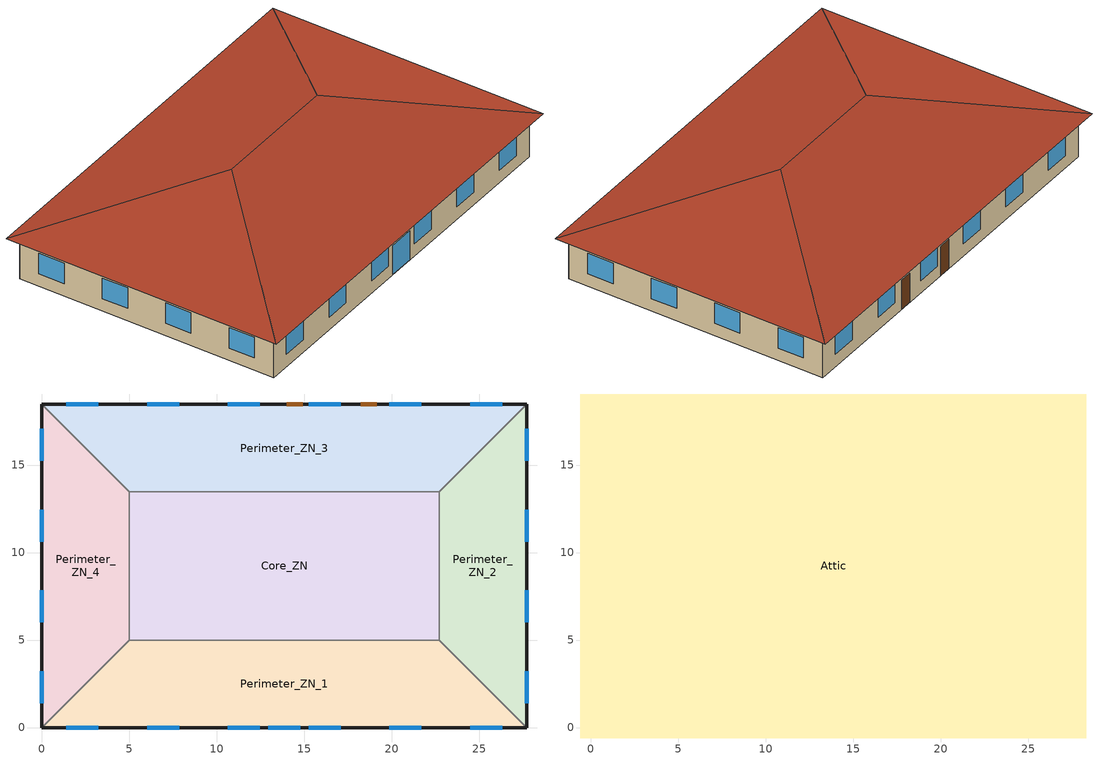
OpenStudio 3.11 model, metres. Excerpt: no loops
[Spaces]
Perimeter_ZN_1
 floor ground (Foundation F 0.9W/m*K Perim 27.69m Area 113.45m2): 22.69,5 27.69,0 0,0 5,5 z0
 wall outside: 0,0 27.69,0 z0:3.05
 wall to Perimeter_ZN_4: 5,5 0,0 z0:3.05
 wall to Core_ZN: 22.69,5 5,5 z0:3.05
 wall to Perimeter_ZN_2: 27.69,0 22.69,5 z0:3.05
 window: 1.39,0 3.22,0 / 19.85,0 21.68,0 / 15.24,0 17.07,0 / 6.01,0 7.84,0 / 10.62,0 12.45,0 / 24.47,0 26.3,0 z0.9:2.42; 12.93,0 14.76,0 z0:2.13
Perimeter_ZN_2
 floor ground (Foundation F 0.9W/m*K Perim 18.46m Area 67.3m2): 27.69,18.46 27.69,0 22.69,5 22.69,13.46 z0
 wall outside: 27.69,0 27.69,18.46 z0:3.05
 wall to Perimeter_ZN_3: 27.69,18.46 22.69,13.46 z0:3.05
 wall to Core_ZN: 22.69,13.46 22.69,5 z0:3.05
 window: 27.69,1.39 27.69,3.22 / 27.69,10.62 27.69,12.45 / 27.69,15.24 27.69,17.07 / 27.69,6.01 27.69,7.84 z0.9:2.42
Perimeter_ZN_3
 floor ground (Foundation F 0.9W/m*K Perim 27.69m Area 113.45m2): 27.69,18.46 22.69,13.46 5,13.46 0,18.46 z0
 wall outside: 27.69,18.46 0,18.46 z0:3.05
 wall to Core_ZN: 5,13.46 22.69,13.46 z0:3.05
 wall to Perimeter_ZN_4: 0,18.46 5,13.46 z0:3.05
 window: 21.68,18.46 19.85,18.46 / 7.84,18.46 6.01,18.46 / 17.07,18.46 15.24,18.46 / 12.45,18.46 10.62,18.46 / 26.3,18.46 24.47,18.46 / 3.22,18.46 1.39,18.46 z0.9:2.42
 door: 14.91,18.46 14,18.46 / 19.13,18.46 18.22,18.46 z0:2.13
Perimeter_ZN_4
 floor ground (Foundation F 0.9W/m*K Perim 18.46m Area 67.3m2): 0,18.46 5,13.46 5,5 0,0 z0
 wall outside: 0,18.46 0,0 z0:3.05
 wall to Core_ZN: 5,5 5,13.46 z0:3.05
 window: 0,3.22 0,1.39 / 0,12.45 0,10.62 / 0,7.84 0,6.01 / 0,17.07 0,15.24 z0.9:2.42
Core_ZN
 floor ground (Foundation F 0.9W/m*K Perim 0.0m Area 149.66m2): 22.69,13.46 22.69,5 5,5 5,13.46 z0
Attic
 floor outside: 28.29,19.06 27.69,18.46 0,18.46 -0.6,19.06 z3.05; -0.6,19.06 0,18.46 0,0 -0.6,-0.6 z3.05; 28.29,19.06 28.29,-0.6 27.69,0 27.69,18.46 z3.05; 27.69,0 28.29,-0.6 -0.6,-0.6 0,0 z3.05
 floor to Perimeter_ZN_4: 0,18.46 5,13.46 5,5 0,0 z3.05
 floor to Perimeter_ZN_1: 22.69,5 27.69,0 0,0 5,5 z3.05
 floor to Perimeter_ZN_2: 27.69,18.46 27.69,0 22.69,5 22.69,13.46 z3.05
 floor to Core_ZN: 22.69,13.46 22.69,5 5,5 5,13.46 z3.05
 floor to Perimeter_ZN_3: 27.69,18.46 22.69,13.46 5,13.46 0,18.46 z3.05
 roof outside: 18.46,9.23,6.33 28.29,-0.6,3.05 28.29,19.06,3.05; 18.46,9.23,6.33 28.29,19.06,3.05 -0.6,19.06,3.05 9.23,9.23,6.33; 9.23,9.23,6.33 -0.6,-0.6,3.05 28.29,-0.6,3.05 18.46,9.23,6.33; 9.23,9.23,6.33 -0.6,19.06,3.05 -0.6,-0.6,3.05
[Site]
Buffalo Niagara Intl AP_NY_USA: Latitude {deg}=42.93; Longitude {deg}=-78.73; Time Zone {hr}=-5; Elevation {m}=215; Terrain=City
[Building]
-SmallOffice-ASHRAE 169-2013-5A created: 2026-08-07 15:09:52 -0400: North Axis {deg}=0; Default Construction Set=90.1-2019 - SmOffice - ASHRAE 169-2013-5A; Standards Number of Stories=1; Standards Number of Above Ground Stories=1; Standards Building Type=SmallOffice
[SizingPeriod:DesignDay] Barometric Pressure {Pa}=98769; Rain Indicator=No; Snow Indicator=No; Day of Month=21; Daylight Saving Time Indicator=No; Humidity Condition Type=Wetbulb; Dry-Bulb Temperature Range Modifier Type=DefaultMultipliers
Name | Maximum Dry-Bulb Temperature {C} | Daily Dry-Bulb Temperature Range {deltaC} | Wind Speed {m/s} | Wind Direction {deg} | Month | Day Type | Wetbulb or DewPoint at Maximum Dry-Bulb {C} | Solar Model Indicator | ASHRAE Clear Sky Optical Depth for Beam Irradiance | ASHRAE Clear Sky Optical Depth for Diffuse Irradiance | Sky Clearness
Buffalo.Niagara.Intl.AP_NY_USA Ann Clg .4% Condns DB=>MWB | 30.3 | 9.3 | 5.7 | 240 | 7 | SummerDesignDay | 21.8 | ASHRAETau | 0.462 | 2.001
Buffalo.Niagara.Intl.AP_NY_USA Ann Clg .4% Condns WB=>MDB | 27.8 | 9.3 | 5.7 | 240 | 7 | SummerDesignDay | 23.8 | ASHRAETau | 0.462 | 2.001
Buffalo.Niagara.Intl.AP_NY_USA Ann Htg 99.6% Condns DB | -16.3 | 0 | 5.1 | 270 | 1 | WinterDesignDay | -16.3 | ASHRAEClearSky |  |  | 0
[ClimateZones]
Climate Zone Institution Name 1=ASHRAE; Climate Zone Document Name 1=ANSI/ASHRAE Standard 169; Climate Zone Document Year 1=2006; Climate Zone Value 1=5A
[Site:WaterMainsTemperature]
Calculation Method=Correlation; Annual Average Outdoor Air Temperature {C}=8.96667; Maximum Difference In Monthly Average Outdoor Air Temperatures {deltaC}=26.2; Temperature Multiplier=1; Temperature Offset {deltaC}=0
[Site:GroundTemperature:Shallow]
-2.9, -0.6, 3.7, 7.8, 15.6, 19.7, 20.9, 18.8, 14, 8, 2.1, -1.8
[Site:GroundTemperature:Deep]
3.4, 3, 4.1, 5.7, 9.6, 12.6, 14.5, 15, 13.8, 11.3, 8.2, 5.3
[Site:GroundTemperature:FCfactorMethod]
January Ground Temperature {C}=9.7; February Ground Temperature {C}=6; March Ground Temperature {C}=-2.2; April Ground Temperature {C}=-3.4; May Ground Temperature {C}=-4.2; June Ground Temperature {C}=2.7; July Ground Temperature {C}=7.5; August Ground Temperature {C}=13.7; September Ground Temperature {C}=18.6; October Ground Temperature {C}=22; November Ground Temperature {C}=20.7; December Ground Temperature {C}=16.5
[Material:NoMass] Thermal Absorptance=0.9; Solar Absorptance=0.7
Name | Roughness | Thermal Resistance {m2-K/W} | Visible Absorptance
CP02 CARPET PAD | VeryRough | 0.21648 | 0.8
Typical Insulation R-14.97 | Smooth | 2.63723 | 0.7
Typical Carpet Pad | Smooth | 0.21648 | 0.8
Typical Insulation R-17.43 | Smooth | 3.06942 | 0.7
Typical Insulation R-45.98; Typical Insulation R-45.98 1 | Smooth | 8.09839 | 0.7
Typical Insulation R-1.85 | Smooth | 0.326262 | 0.7
Typical Insulation R-2.38 | Smooth | 0.418404 | 0.7
[Material]
Name | Roughness | Thickness {m} | Conductivity {W/m-K} | Density {kg/m3} | Specific Heat {J/kg-K} | Thermal Absorptance | Solar Absorptance | Visible Absorptance
100mm Normalweight concrete floor | MediumSmooth | 0.1016 | 2.31 | 2322 | 832
G01 13mm gypsum board | Smooth | 0.0127 | 0.16 | 800 | 1090 | 0.9 | 0.7 | 0.5
4 in. Normalweight Concrete Floor | MediumRough | 0.1016 | 2.31 | 2322 | 832 | 0.9 | 0.7 | 0.7
25mm Stucco | Smooth | 0.0254 | 0.72 | 1856 | 840 | 0.9 | 0.7 | 0.7
5/8 in. Gypsum Board | MediumSmooth | 0.0159 | 0.16 | 800 | 1090 | 0.9 | 0.7 | 0.7
8 in. Normalweight Concrete Floor | MediumRough | 0.2032 | 2.31 | 2322 | 832 | 0.9 | 0.7 | 0.7
8 in. Concrete Block Basement Wall | MediumRough | 0.2032 | 1.326 | 1842 | 912 | 0.9 | 0.7 | 0.7
F08 Metal surface | Smooth | 0.0008 | 45.28 | 7824 | 500 | 0.9 | 0.7 | 0.7
G05 25mm wood | MediumSmooth | 0.0254 | 0.15 | 608 | 1630 | 0.9 | 0.5 | 0.5
5/8 in. Plywood | Smooth | 0.0159 | 0.12 | 544 | 1210 | 0.9 | 0.7 | 0.7
Asphalt Shingles | VeryRough | 0.0032 | 0.04 | 1120 | 1260 | 0.9 | 0.7 | 0.7
Std Wood 6inch | MediumSmooth | 0.15 | 0.12 | 540 | 1210 | 0.9 | 0.7 | 0.7
[Construction:FfactorGroundFloor] F-Factor {W/m-K}=0.899982
Name | Area {m2} | PerimeterExposed {m}
Foundation F 0.9W/m*K Perim 0.0m Area 149.66m2 | 149.6574 | 0
Foundation F 0.9W/m*K Perim 27.69m Area 113.45m2 | 113.45 | 27.69
Foundation F 0.9W/m*K Perim 18.46m Area 67.3m2 | 67.3 | 18.46
[DefaultConstructionSet]
Name | Default Exterior Surface Constructions | Default Interior Surface Constructions | Default Ground Contact Surface Constructions | Default Exterior SubSurface Constructions | Default Interior SubSurface Constructions | Interior Partition Construction
90.1-2019 - SmOffice - ASHRAE 169-2013-5A | Default Surface Constructions 1 | Default Surface Constructions 2 | Default Surface Constructions 3 | Default Sub Surface Constructions 1 | Default Sub Surface Constructions 2 | Typical Interior Partition
90.1-2019 -  - Attic - ASHRAE 169-2013-5A | Default Surface Constructions 4 | Default Surface Constructions 5 | Default Surface Constructions 6 | Default Sub Surface Constructions 3 | Default Sub Surface Constructions 4
[DefaultSurfaceConstructions]
Name | Floor Construction | Wall Construction | Roof Ceiling Construction
Default Surface Constructions 1 | Typical Insulated Exterior Mass Floor R-17.54 | Typical Insulated Wood Framed Exterior Wall R-19.61 | Typical Wood Joist Attic Floor R-47.62
Default Surface Constructions 2 | Typical Interior Floor | Typical Interior Wall | Typical Interior Ceiling
Default Surface Constructions 3 | Typical Insulated Carpeted 8in Slab Floor | Typical Insulated Basement Mass Wall
Default Surface Constructions 4 | Typical Attic Soffit |  | Typical Uninsulated Wood Joist Attic Roof
Default Surface Constructions 5 | Typical Wood Joist Attic Floor R-47.62 1
Default Surface Constructions 6
[Construction]
Typical Insulated Exterior Mass Floor R-17.54: Typical Insulation R-14.97, 4 in. Normalweight Concrete Floor, Typical Carpet Pad
Typical Insulated Wood Framed Exterior Wall R-19.61: 25mm Stucco, 5/8 in. Gypsum Board, Typical Insulation R-17.43, 5/8 in. Gypsum Board
Typical Wood Joist Attic Floor R-47.62: 5/8 in. Gypsum Board, Typical Insulation R-45.98
Typical Interior Floor: 100mm Normalweight concrete floor, CP02 CARPET PAD
Typical Interior Wall: G01 13mm gypsum board, G01 13mm gypsum board
Typical Interior Ceiling: CP02 CARPET PAD, 100mm Normalweight concrete floor
Typical Insulated Carpeted 8in Slab Floor: 8 in. Normalweight Concrete Floor, Typical Carpet Pad
Typical Insulated Basement Mass Wall: 8 in. Concrete Block Basement Wall
U 0.36 SHGC 0.38 Simple Glazing: U 0.36 SHGC 0.38 Simple Glazing
U 0.45 SHGC 0.33 Simple Glazing: U 0.45 SHGC 0.33 Simple Glazing
Typical Insulated Metal Door R-2.7: F08 Metal surface, Typical Insulation R-1.85
U 0.63 SHGC 0.33 Simple Glazing: U 0.63 SHGC 0.33 Simple Glazing
Typical Overhead Door R-3.23: Typical Insulation R-2.38
U 0.5 SHGC 0.4 Simple Glazing: U 0.5 SHGC 0.4 Simple Glazing
Typical Interior Window: Clear 3mm
Typical Interior Door; Typical Interior Partition: G05 25mm wood
Typical Attic Soffit: 5/8 in. Plywood
Typical Uninsulated Wood Joist Attic Roof: Asphalt Shingles, 5/8 in. Plywood
Typical Wood Joist Attic Floor R-47.62 1: 5/8 in. Gypsum Board, Typical Insulation R-45.98 1
InteriorFurnishings: Std Wood 6inch
[DefaultSubSurfaceConstructions]
Name | Fixed Window Construction | Operable Window Construction | Door Construction | Glass Door Construction | Overhead Door Construction | Skylight Construction | Tubular Daylight Dome Construction | Tubular Daylight Diffuser Construction
Default Sub Surface Constructions 1 | U 0.36 SHGC 0.38 Simple Glazing | U 0.45 SHGC 0.33 Simple Glazing | Typical Insulated Metal Door R-2.7 | U 0.63 SHGC 0.33 Simple Glazing | Typical Overhead Door R-3.23 | U 0.5 SHGC 0.4 Simple Glazing | Typical Interior Window | Typical Interior Window
Default Sub Surface Constructions 2 | Typical Interior Window | Typical Interior Window | Typical Interior Door
Default Sub Surface Constructions 3; Default Sub Surface Constructions 4
[WindowMaterial:SimpleGlazingSystem] Visible Transmittance=0.81
Name | U-Factor {W/m2-K} | Solar Heat Gain Coefficient
U 0.36 SHGC 0.38 Simple Glazing | 2.04417 | 0.38
U 0.45 SHGC 0.33 Simple Glazing | 2.55522 | 0.33
U 0.63 SHGC 0.33 Simple Glazing | 3.57731 | 0.33
U 0.5 SHGC 0.4 Simple Glazing | 2.83913 | 0.4
[WindowMaterial:Glazing]
Clear 3mm: Optical Data Type=SpectralAverage; Thickness {m}=0.003; Solar Transmittance at Normal Incidence=0.837; Front Side Solar Reflectance at Normal Incidence=0.075; Back Side Solar Reflectance at Normal Incidence=0.075; Visible Transmittance at Normal Incidence=0.898; Front Side Visible Reflectance at Normal Incidence=0.081; Back Side Visible Reflectance at Normal Incidence=0.081; Infrared Transmittance at Normal Incidence=0; Front Side Infrared Hemispherical Emissivity=0.84; Back Side Infrared Hemispherical Emissivity=0.84; Conductivity {W/m-K}=0.9; Dirt Correction Factor for Solar and Visible Transmittance=1; Solar Diffusing=No
[Space]
Name | Space Type | Building Story | Thermal Zone | Part of Total Floor Area
Perimeter_ZN_1 | Office WholeBuilding - Sm Office | Building Story 1 | Perimeter_ZN_1 ZN | Yes
Attic | Office Attic |  | Attic ZN | No
Perimeter_ZN_2 | Office WholeBuilding - Sm Office | Building Story 1 | Perimeter_ZN_2 ZN | Yes
Perimeter_ZN_3 | Office WholeBuilding - Sm Office | Building Story 1 | Perimeter_ZN_3 ZN | Yes
Perimeter_ZN_4 | Office WholeBuilding - Sm Office | Building Story 1 | Perimeter_ZN_4 ZN | Yes
Core_ZN | Office WholeBuilding - Sm Office | Building Story 1 | Core_ZN ZN | Yes
[BuildingStory]
Building Story 1: Nominal Z Coordinate {m}=0
[SpaceType] Standards Building Type=Office
Name | Default Schedule Set | Design Specification Outdoor Air Object | Standards Space Type | Default Construction Set
Office WholeBuilding - Sm Office | Office WholeBuilding - Sm Office Schedule Set | Office WholeBuilding - Sm Office Ventilation | WholeBuilding - Sm Office
Office Attic | Office Attic Schedule Set | Office Attic Ventilation | Attic | 90.1-2019 -  - Attic - ASHRAE 169-2013-5A
[DesignSpecification:OutdoorAir]
Name | Outdoor Air Flow per Person {m3/s-person} | Outdoor Air Flow per Floor Area {m3/s-m2} | Outdoor Air Flow Air Changes per Hour {1/hr} | Outdoor Air Method
Office Attic Ventilation | 0 | 0 | 0
Office WholeBuilding - Sm Office Ventilation |  | 0.0004318 |  | Sum
[DefaultScheduleSet]
Name | Number of People Schedule | People Activity Level Schedule | Lighting Schedule | Electric Equipment Schedule
Office Attic Schedule Set
Office WholeBuilding - Sm Office Schedule Set | OfficeSmall BLDG_OCC_SCH | OfficeSmall ACTIVITY_SCH | OfficeSmall BLDG_LIGHT_SCH_2013 | OfficeSmall BLDG_EQUIP_SCH_2013
[ThermostatSetpoint:DualSetpoint]
Name | Heating Setpoint Temperature Schedule | Cooling Setpoint Temperature Schedule
Office Attic Thermostat 1
Office WholeBuilding - Sm Office Thermostat 1; Office WholeBuilding - Sm Office Thermostat 2; Office WholeBuilding - Sm Office Thermostat 3; Office WholeBuilding - Sm Office Thermostat 4; Office WholeBuilding - Sm Office Thermostat 5 | OfficeSmall HTGSETP_SCH_NO_OPTIMUM - occupant standby mode | OfficeSmall CLGSETP_SCH_NO_OPTIMUM - occupant standby mode
[People:Definition]
Office WholeBuilding - Sm Office People Definition: Number of People Calculation Method=People/Area; People per Space Floor Area {person/m2}=0.0602779; Fraction Radiant=0.3; Thermal Comfort Model Type 1=AdaptiveASH55
[People]
Office WholeBuilding - Sm Office People: People Definition=Office WholeBuilding - Sm Office People Definition; Space or SpaceType=Office WholeBuilding - Sm Office; Work Efficiency Schedule=Work Efficiency Schedule; Clothing Insulation Calculation Method=ClothingInsulationSchedule; Clothing Insulation Schedule=Clothing Schedule; Air Velocity Schedule=Air Velocity Schedule; Multiplier=1
[Lights:Definition]
Office WholeBuilding - Sm Office Lights Definition: Design Level Calculation Method=Watts/Area; Watts per Space Floor Area {W/m2}=6.8889; Fraction Radiant=0.7; Fraction Visible=0.2; Return Air Fraction=0
[ElectricEquipment:Definition]
Office WholeBuilding - Sm Office Elec Equip Definition: Design Level Calculation Method=Watts/Area; Watts per Space Floor Area {W/m2}=6.78126; Fraction Latent=0; Fraction Radiant=0; Fraction Lost=0
[ElectricEquipment]
Office WholeBuilding - Sm Office Elec Equip: Electric Equipment Definition=Office WholeBuilding - Sm Office Elec Equip Definition; Space or SpaceType=Office WholeBuilding - Sm Office
[SpaceInfiltration:DesignFlowRate] Velocity Term Coefficient=0; Density Basis=Outdoor
Name | Space or SpaceType | Schedule | Design Flow Rate Calculation Method | Flow per Exterior Surface Area {m3/s-m2} | Constant Term Coefficient | Temperature Term Coefficient | Velocity Squared Term Coefficient | Design Flow Rate {m3/s}
Perimeter_ZN_3 HVAC On Infiltration | Perimeter_ZN_3 | Infiltration HVAC On Schedule | Flow/ExteriorArea | 0.000570329 | 0.0431 | 0.0074 | 0.1096
Perimeter_ZN_3 HVAC Off Infiltration | Perimeter_ZN_3 | Infiltration HVAC Off Schedule | Flow/ExteriorArea | 0.000570329 | 0 | 0.0164 | 0.1173
Perimeter_ZN_2 HVAC On Infiltration | Perimeter_ZN_2 | Infiltration HVAC On Schedule | Flow/ExteriorArea | 0.000570329 | 0.0431 | 0.0074 | 0.1096
Perimeter_ZN_2 HVAC Off Infiltration | Perimeter_ZN_2 | Infiltration HVAC Off Schedule | Flow/ExteriorArea | 0.000570329 | 0 | 0.0164 | 0.1173
Attic HVAC On Infiltration | Attic | Infiltration HVAC On Schedule | Flow/ExteriorArea | 0.000570329 | 0.0431 | 0.0074 | 0.1096
Attic HVAC Off Infiltration | Attic | Infiltration HVAC Off Schedule | Flow/ExteriorArea | 0.000570329 | 0 | 0.0164 | 0.1173
Perimeter_ZN_4 HVAC On Infiltration | Perimeter_ZN_4 | Infiltration HVAC On Schedule | Flow/ExteriorArea | 0.000570329 | 0.0431 | 0.0074 | 0.1096
Perimeter_ZN_4 HVAC Off Infiltration | Perimeter_ZN_4 | Infiltration HVAC Off Schedule | Flow/ExteriorArea | 0.000570329 | 0 | 0.0164 | 0.1173
Perimeter_ZN_1 HVAC On Infiltration | Perimeter_ZN_1 | Infiltration HVAC On Schedule | Flow/ExteriorArea | 0.000570329 | 0.0431 | 0.0074 | 0.1096
Perimeter_ZN_1 HVAC Off Infiltration | Perimeter_ZN_1 | Infiltration HVAC Off Schedule | Flow/ExteriorArea | 0.000570329 | 0 | 0.0164 | 0.1173
entry door Infiltration | Perimeter_ZN_1 | OfficeSmall INFIL_Door_Opening_SCH_2013 | Flow/Space |  | 1 | 0 | 0 | 0.0764554
attic Infiltration | Attic | Always On | Flow/Space |  | 1 | 0 | 0 | 0.2001
[ThermalZone] Use Ideal Air Loads=No
Name | Thermostat | Primary Daylighting Control | Fraction of Zone Controlled by Primary Daylighting Control | Secondary Daylighting Control | Fraction of Zone Controlled by Secondary Daylighting Control
Attic ZN | Office Attic Thermostat 1
Core_ZN ZN | Office WholeBuilding - Sm Office Thermostat 1
Perimeter_ZN_1 ZN | Office WholeBuilding - Sm Office Thermostat 2 | Perimeter_ZN_1 Daylt Sensor 1 | 0.218 | Perimeter_ZN_1 Daylt Sensor 2 | 0.056
Perimeter_ZN_2 ZN | Office WholeBuilding - Sm Office Thermostat 3 | Perimeter_ZN_2 Daylt Sensor 1 | 0.231 | Perimeter_ZN_2 Daylt Sensor 2 | 0.051
Perimeter_ZN_3 ZN | Office WholeBuilding - Sm Office Thermostat 4 | Perimeter_ZN_3 Daylt Sensor 1 | 0.215 | Perimeter_ZN_3 Daylt Sensor 2 | 0.056
Perimeter_ZN_4 ZN | Office WholeBuilding - Sm Office Thermostat 5 | Perimeter_ZN_4 Daylt Sensor 1 | 0.231 | Perimeter_ZN_4 Daylt Sensor 2 | 0.051
[Sizing:Zone]
Attic ZN: Zone Cooling Design Supply Air Temperature Input Method=SupplyAirTemperature; Zone Cooling Design Supply Air Temperature {C}=14; Zone Cooling Design Supply Air Temperature Difference {deltaC}=11.11; Zone Heating Design Supply Air Temperature Input Method=SupplyAirTemperature; Zone Heating Design Supply Air Temperature {C}=40; Zone Heating Design Supply Air Temperature Difference {deltaC}=11.11; Zone Cooling Design Supply Air Humidity Ratio {kg-H2O/kg-air}=0.0085; Zone Heating Design Supply Air Humidity Ratio {kg-H2O/kg-air}=0.008; Cooling Design Air Flow Method=DesignDay; Heating Design Air Flow Method=DesignDay; Account for Dedicated Outdoor Air System=No; Dedicated Outdoor Air System Control Strategy=NeutralSupplyAir; Dedicated Outdoor Air Low Setpoint Temperature for Design {C}=autosize; Dedicated Outdoor Air High Setpoint Temperature for Design {C}=autosize; Zone Load Sizing Method=Sensible Load Only No Latent Load; Zone Latent Cooling Design Supply Air Humidity Ratio Input Method=HumidityRatioDifference; Zone Cooling Design Supply Air Humidity Ratio Difference {kgWater/kgDryAir}=0.005; Zone Latent Heating Design Supply Air Humidity Ratio Input Method=HumidityRatioDifference; Zone Humidification Design Supply Air Humidity Ratio Difference {kgWater/kgDryAir}=0.005; Sizing Option=Coincident; Heating Coil Sizing Method=None; Maximum Heating Capacity To Cooling Load Sizing Ratio {W/W}=1
[AvailabilityManager:NightCycle] Applicability Schedule=Always On Discrete; Control Type=CycleOnAny; Thermostat Tolerance {deltaC}=1; Cycling Run Time {s}=1800
Availability Manager Night Cycle 1; Availability Manager Night Cycle 2; Availability Manager Night Cycle 3; Availability Manager Night Cycle 4; Availability Manager Night Cycle 5
[InternalMass:Definition]
Internal Mass Definition 1: Construction=InteriorFurnishings; Design Level Calculation Method=SurfaceArea/Area; Surface Area per Space Floor Area=2
[InternalMass] Internal Mass Definition=Internal Mass Definition 1; Multiplier=1
Name | Space or SpaceType
Core_ZN Mass | Core_ZN
Perimeter_ZN_3 Mass | Perimeter_ZN_3
Perimeter_ZN_2 Mass | Perimeter_ZN_2
Attic Mass | Attic
Perimeter_ZN_4 Mass | Perimeter_ZN_4
Perimeter_ZN_1 Mass | Perimeter_ZN_1
[Exterior:Lights:Definition]
Name | Design Level {W}
Occ Sensing Exterior Lights Def | 560.6344
NonDimming Exterior Lights Def | 50.7
[Exterior:Lights] Control Option=AstronomicalClock
Name | Exterior Lights Definition | Schedule
Occ Sensing Exterior Lights Def | Occ Sensing Exterior Lights Def | OfficeSmall Exterior_lighting_schedule_b_2016
NonDimming Exterior Lights Def | NonDimming Exterior Lights Def | OfficeSmall Exterior_lighting_schedule_a
[EnergyManagementSystem:Sensor]
Name | Output Variable or Output Meter Index Key | Output Variable or Output Meter
Business_Sensor | OfficeSmall_BUSINESS_SCH | Schedule Value
ems_Core_ZN_LSr | Core_ZN | Space Lights Electricity Rate
ems_Perimeter_ZN_1_LSr | Perimeter_ZN_1 | Space Lights Electricity Rate
ems_Perimeter_ZN_2_LSr | Perimeter_ZN_2 | Space Lights Electricity Rate
ems_Perimeter_ZN_3_LSr | Perimeter_ZN_3 | Space Lights Electricity Rate
ems_Perimeter_ZN_4_LSr | Perimeter_ZN_4 | Space Lights Electricity Rate
[Lights] Lights Definition=Office WholeBuilding - Sm Office Lights Definition; Fraction Replaceable=1
Name | Space or SpaceType
Core_ZN-Office WholeBuilding - Sm Office Lights | Core_ZN
Perimeter_ZN_1-Office WholeBuilding - Sm Office Lights | Perimeter_ZN_1
Perimeter_ZN_2-Office WholeBuilding - Sm Office Lights | Perimeter_ZN_2
Perimeter_ZN_3-Office WholeBuilding - Sm Office Lights | Perimeter_ZN_3
Perimeter_ZN_4-Office WholeBuilding - Sm Office Lights | Perimeter_ZN_4
[EnergyManagementSystem:Actuator] Actuated Component Type=Lights; Actuated Component Control Type=Electricity Rate
Name | Actuated Component
ems_Core_ZN_Light1_Actuator | Core_ZN-Office WholeBuilding - Sm Office Lights
ems_Perimeter_ZN_1_Light1_Actuator | Perimeter_ZN_1-Office WholeBuilding - Sm Office Lights
ems_Perimeter_ZN_2_Light1_Actuator | Perimeter_ZN_2-Office WholeBuilding - Sm Office Lights
ems_Perimeter_ZN_3_Light1_Actuator | Perimeter_ZN_3-Office WholeBuilding - Sm Office Lights
ems_Perimeter_ZN_4_Light1_Actuator | Perimeter_ZN_4-Office WholeBuilding - Sm Office Lights
[EnergyManagementSystem:Program]
SET_ems_Core_ZN_Light_EMS_Program: SET ems_Core_ZN_LSr_IP=0.093*ems_Core_ZN_LSr/149.65740000000002; IF (Business_Sensor <= 0) && (ems_Core_ZN_LSr_IP >= 0.02); SET ems_Core_ZN_Light1_Actuator = 0.02*149.65740000000002/0.09290304; ELSE; SET ems_Core_ZN_Light1_Actuator = NULL; ENDIF
SET_ems_Perimeter_ZN_1_Light_EMS_Program: SET ems_Perimeter_ZN_1_LSr_IP=0.093*ems_Perimeter_ZN_1_LSr/113.44999999999999; IF (Business_Sensor <= 0) && (ems_Perimeter_ZN_1_LSr_IP >= 0.02); SET ems_Perimeter_ZN_1_Light1_Actuator = 0.02*113.44999999999999/0.09290304; ELSE; SET ems_Perimeter_ZN_1_Light1_Actuator = NULL; ENDIF
SET_ems_Perimeter_ZN_2_Light_EMS_Program: SET ems_Perimeter_ZN_2_LSr_IP=0.093*ems_Perimeter_ZN_2_LSr/67.30000000000001; IF (Business_Sensor <= 0) && (ems_Perimeter_ZN_2_LSr_IP >= 0.02); SET ems_Perimeter_ZN_2_Light1_Actuator = 0.02*67.30000000000001/0.09290304; ELSE; SET ems_Perimeter_ZN_2_Light1_Actuator = NULL; ENDIF
SET_ems_Perimeter_ZN_3_Light_EMS_Program: SET ems_Perimeter_ZN_3_LSr_IP=0.093*ems_Perimeter_ZN_3_LSr/113.45000000000002; IF (Business_Sensor <= 0) && (ems_Perimeter_ZN_3_LSr_IP >= 0.02); SET ems_Perimeter_ZN_3_Light1_Actuator = 0.02*113.45000000000002/0.09290304; ELSE; SET ems_Perimeter_ZN_3_Light1_Actuator = NULL; ENDIF
SET_ems_Perimeter_ZN_4_Light_EMS_Program: SET ems_Perimeter_ZN_4_LSr_IP=0.093*ems_Perimeter_ZN_4_LSr/67.30000000000001; IF (Business_Sensor <= 0) && (ems_Perimeter_ZN_4_LSr_IP >= 0.02); SET ems_Perimeter_ZN_4_Light1_Actuator = 0.02*67.30000000000001/0.09290304; ELSE; SET ems_Perimeter_ZN_4_Light1_Actuator = NULL; ENDIF
[EnergyManagementSystem:ProgramCallingManager]
SET_ems_Core_ZN_Light_EMS_Program_Manager: AfterPredictorAfterHVACManagers; SET_ems_Core_ZN_Light_EMS_Program
SET_ems_Perimeter_ZN_1_Light_EMS_Program_Manager: AfterPredictorAfterHVACManagers; SET_ems_Perimeter_ZN_1_Light_EMS_Program
SET_ems_Perimeter_ZN_2_Light_EMS_Program_Manager: AfterPredictorAfterHVACManagers; SET_ems_Perimeter_ZN_2_Light_EMS_Program
SET_ems_Perimeter_ZN_3_Light_EMS_Program_Manager: AfterPredictorAfterHVACManagers; SET_ems_Perimeter_ZN_3_Light_EMS_Program
SET_ems_Perimeter_ZN_4_Light_EMS_Program_Manager: AfterPredictorAfterHVACManagers; SET_ems_Perimeter_ZN_4_Light_EMS_Program
[Daylighting:Control] Position Z-Coordinate {m}=0.762; Illuminance Setpoint {lux}=377; Minimum Input Power Fraction for Continuous Dimming Control=0.2; Minimum Light Output Fraction for Continuous Dimming Control=0.2; Probability Lighting will be Reset When Needed in Manual Stepped Control=1; Maximum Allowable Discomfort Glare Index=22
Name | Space | Position X-Coordinate {m} | Position Y-Coordinate {m}
Perimeter_ZN_1 Daylt Sensor 1 | Perimeter_ZN_1 | 2.305 | 1.59984
Perimeter_ZN_1 Daylt Sensor 2 | Perimeter_ZN_1 | 2.305 | 3.22392
Perimeter_ZN_2 Daylt Sensor 1 | Perimeter_ZN_2 | 26.09016 | 2.305
Perimeter_ZN_2 Daylt Sensor 2 | Perimeter_ZN_2 | 24.46608 | 2.305
Perimeter_ZN_3 Daylt Sensor 1 | Perimeter_ZN_3 | 25.385 | 16.86016
Perimeter_ZN_3 Daylt Sensor 2 | Perimeter_ZN_3 | 25.385 | 15.23608
Perimeter_ZN_4 Daylt Sensor 1 | Perimeter_ZN_4 | 1.59984 | 16.155
Perimeter_ZN_4 Daylt Sensor 2 | Perimeter_ZN_4 | 3.22392 | 16.155
[Schedule:Constant]
Always On Discrete: Value=1
[Schedule:Ruleset]
Name | Default Day Schedule | Summer Design Day Schedule | Winter Design Day Schedule
Clothing Schedule | Clothing Schedule Default Winter Clothes
Air Velocity Schedule | Air Velocity Schedule Default
Work Efficiency Schedule | Work Efficiency Schedule Default
OfficeSmall BLDG_OCC_SCH | OfficeSmall BLDG_OCC_SCH Default | OfficeSmall BLDG_OCC_SCH Summer Design Day | OfficeSmall BLDG_OCC_SCH Winter Design Day
OfficeSmall ACTIVITY_SCH | OfficeSmall ACTIVITY_SCH Default | OfficeSmall ACTIVITY_SCH Summer Design Day | OfficeSmall ACTIVITY_SCH Winter Design Day
OfficeSmall BLDG_LIGHT_SCH_2013 | OfficeSmall BLDG_LIGHT_SCH_2013 Default | OfficeSmall BLDG_LIGHT_SCH_2013 Summer Design Day | OfficeSmall BLDG_LIGHT_SCH_2013 Winter Design Day
OfficeSmall BLDG_EQUIP_SCH_2013 | OfficeSmall BLDG_EQUIP_SCH_2013 Default | OfficeSmall BLDG_EQUIP_SCH_2013 Summer Design Day | OfficeSmall BLDG_EQUIP_SCH_2013 Winter Design Day
OfficeSmall HTGSETP_SCH_NO_OPTIMUM - occupant standby mode | OfficeSmall HTGSETP_SCH_NO_OPTIMUM Default 1 | OfficeSmall HTGSETP_SCH_NO_OPTIMUM Summer Design Day 1 | OfficeSmall HTGSETP_SCH_NO_OPTIMUM Winter Design Day 1
OfficeSmall CLGSETP_SCH_NO_OPTIMUM - occupant standby mode | OfficeSmall CLGSETP_SCH_NO_OPTIMUM Default 1 | OfficeSmall CLGSETP_SCH_NO_OPTIMUM Summer Design Day 1 | OfficeSmall CLGSETP_SCH_NO_OPTIMUM Winter Design Day 1
OfficeSmall INFIL_Door_Opening_SCH_2013 | OfficeSmall INFIL_Door_Opening_SCH_2013 Default | OfficeSmall INFIL_Door_Opening_SCH_2013 Summer Design Day | OfficeSmall INFIL_Door_Opening_SCH_2013 Winter Design Day
Always On | Always On Default
OfficeSmall Exterior_lighting_schedule_b_2016 | OfficeSmall Exterior_lighting_schedule_b_2016 Default | OfficeSmall Exterior_lighting_schedule_b_2016 Summer Design Day | OfficeSmall Exterior_lighting_schedule_b_2016 Winter Design Day
OfficeSmall Exterior_lighting_schedule_a | OfficeSmall Exterior_lighting_schedule_a Default | OfficeSmall Exterior_lighting_schedule_a Summer Design Day | OfficeSmall Exterior_lighting_schedule_a Winter Design Day
OfficeSmall_BUSINESS_SCH | OfficeSmall_BUSINESS_SCH Default | OfficeSmall_BUSINESS_SCH Summer Design Day | OfficeSmall_BUSINESS_SCH Winter Design Day
Infiltration HVAC On Schedule | OfficeSmall HVACOperationSchd Default 6 | OfficeSmall HVACOperationSchd Summer Design Day 6 | OfficeSmall HVACOperationSchd Winter Design Day 6
Infiltration HVAC Off Schedule | OfficeSmall HVACOperationSchd Default inverted | OfficeSmall HVACOperationSchd Summer Design Day inverted 1 | OfficeSmall HVACOperationSchd Winter Design Day inverted 1
[Schedule:Day]
Clothing Schedule Default Winter Clothes; OfficeSmall HVACOperationSchd Default inverted; OfficeSmall HVACOperationSchd Winter Design Day inverted 1: 24, 0, 1
Clothing Schedule Summer Clothes: 24, 0, 0.5
Air Velocity Schedule Default: 24, 0, 0.2
Work Efficiency Schedule Default: 24, 0, 0
OfficeSmall BLDG_OCC_SCH Default; OfficeSmall BLDG_OCC_SCH Winter Design Day; OfficeSmall BLDG_LIGHT_SCH_2013 Winter Design Day; OfficeSmall BLDG_EQUIP_SCH_2013 Winter Design Day; OfficeSmall INFIL_Door_Opening_SCH_2013 Default; OfficeSmall INFIL_Door_Opening_SCH_2013 Winter Design Day; OfficeSmall INFIL_Door_Opening_SCH_2013 Summer Design Day; OfficeSmall_BUSINESS_SCH Default; OfficeSmall_BUSINESS_SCH Winter Design Day; OfficeSmall HVACOperationSchd Default 6; OfficeSmall HVACOperationSchd Winter Design Day 6: No, 24, 0, 0
OfficeSmall BLDG_OCC_SCH Summer Design Day; OfficeSmall BLDG_LIGHT_SCH_2013 Summer Design Day; OfficeSmall BLDG_EQUIP_SCH_2013 Summer Design Day; Always On Default; OfficeSmall_BUSINESS_SCH Summer Design Day: No, 24, 0, 1
OfficeSmall BLDG_OCC_SCH Wkdy Day: No, 6, 0, 0, 7, 0, 0.11, 8, 0, 0.21, 12, 0, 1, 13, 0, 0.53, 17, 0, 1, 18, 0, 0.32, 22, 0, 0.11, 23, 0, 0.05, 24, 0, 0
OfficeSmall ACTIVITY_SCH Default; OfficeSmall ACTIVITY_SCH Winter Design Day; OfficeSmall ACTIVITY_SCH Summer Design Day: No, 24, 0, 120
OfficeSmall BLDG_LIGHT_SCH_2013 Default; OfficeSmall BLDG_LIGHT_SCH_2013 Default|Wkdy Day: No, 5, 0, 0.18, 6, 0, 0.23, 7, 0, 0.178641, 8, 0, 0.326215, 12, 0, 0.699031, 13, 0, 0.621361, 17, 0, 0.699031, 18, 0, 0.473788, 20, 0, 0.326215, 22, 0, 0.248544, 23, 0, 0.178641, 24, 0, 0.18
OfficeSmall BLDG_LIGHT_SCH_2013 Wknd Day: No, 24, 0, 0.18
OfficeSmall BLDG_EQUIP_SCH_2013 Default; OfficeSmall BLDG_EQUIP_SCH_2013 Default|Wkdy Day: No, 6, 0, 0.409478, 8, 0, 0.479753, 12, 0, 0.959505, 13, 0, 0.901935, 17, 0, 0.959505, 18, 0, 0.479753, 23, 0, 0.191901, 24, 0, 0.163791
OfficeSmall BLDG_EQUIP_SCH_2013 Wknd Day: No, 24, 0, 0.163791
OfficeSmall HTGSETP_SCH_NO_OPTIMUM Default 1: No, 12, 0, 15.56, 13, 0, 15.0044, 24, 0, 15.56
OfficeSmall HTGSETP_SCH_NO_OPTIMUM Summer Design Day 1: No, 24, 0, 15.56
OfficeSmall HTGSETP_SCH_NO_OPTIMUM Winter Design Day 1: No, 24, 0, 21.11
OfficeSmall HTGSETP_SCH_NO_OPTIMUM Wkdy Day 1: No, 6, 0, 15.56, 12, 0, 21.11, 13, 0, 20.5544, 19, 0, 21.11, 24, 0, 15.56
OfficeSmall CLGSETP_SCH_NO_OPTIMUM Default 1: No, 12, 0, 29.44, 13, 0, 29.9956, 24, 0, 29.44
OfficeSmall CLGSETP_SCH_NO_OPTIMUM Summer Design Day 1: No, 24, 0, 23.89
OfficeSmall CLGSETP_SCH_NO_OPTIMUM Winter Design Day 1: No, 24, 0, 29.44
OfficeSmall CLGSETP_SCH_NO_OPTIMUM Wkdy Day 1: No, 6, 0, 29.44, 12, 0, 23.89, 13, 0, 24.4456, 18, 0, 23.89, 24, 0, 29.44
OfficeSmall INFIL_Door_Opening_SCH_2013 Wkdy Day: No, 6, 0, 0, 7, 0, 0.131, 8, 0, 1, 12, 0, 0.131, 13, 0, 1, 17, 0, 0.131, 18, 0, 1, 19, 0, 0.131, 24, 0, 0
OfficeSmall Exterior_lighting_schedule_b_2016 Default; OfficeSmall Exterior_lighting_schedule_b_2016 Winter Design Day; OfficeSmall Exterior_lighting_schedule_b_2016 Summer Design Day: No, 6, 0, 0.5, 24, 0, 1
OfficeSmall Exterior_lighting_schedule_a Default; OfficeSmall Exterior_lighting_schedule_a Winter Design Day; OfficeSmall Exterior_lighting_schedule_a Summer Design Day: No, 6, 0, 0, 24, 0, 1
OfficeSmall_BUSINESS_SCH Wkdy Day: No, 6, 0, 0, 22, 0, 1, 24, 0, 0
OfficeSmall HVACOperationSchd Summer Design Day 6; OfficeSmall HVACOperationSchd SmrDsn|Wkdy Day 6: No, 6, 0, 0, 19, 0, 1, 24, 0, 0
OfficeSmall HVACOperationSchd Summer Design Day inverted 1; OfficeSmall HVACOperationSchd SmrDsn|Wkdy Day inverted 1: 6, 0, 1, 19, 0, 0, 24, 0, 1
[Schedule:Rule]
Name | Schedule Ruleset | Rule Order | Day Schedule | Date Specification Type | Start Month | Start Day | End Month | End Day | Apply Monday | Apply Tuesday | Apply Wednesday | Apply Thursday | Apply Friday | Apply Sunday | Apply Saturday
Schedule Rule 1 | Clothing Schedule | 0 | Clothing Schedule Summer Clothes | DateRange | 5 | 1 | 9 | 30
Schedule Rule 2 | OfficeSmall BLDG_OCC_SCH | 0 | OfficeSmall BLDG_OCC_SCH Wkdy Day | DateRange | 1 | 1 | 12 | 31 | Yes | Yes | Yes | Yes | Yes
Schedule Rule 3 | OfficeSmall BLDG_LIGHT_SCH_2013 | 1 | OfficeSmall BLDG_LIGHT_SCH_2013 Default|Wkdy Day | DateRange | 1 | 1 | 12 | 31 | Yes | Yes | Yes | Yes | Yes
Schedule Rule 4 | OfficeSmall BLDG_LIGHT_SCH_2013 | 0 | OfficeSmall BLDG_LIGHT_SCH_2013 Wknd Day | DateRange | 1 | 1 | 12 | 31 |  |  |  |  |  | Yes | Yes
Schedule Rule 5 | OfficeSmall BLDG_EQUIP_SCH_2013 | 1 | OfficeSmall BLDG_EQUIP_SCH_2013 Default|Wkdy Day | DateRange | 1 | 1 | 12 | 31 | Yes | Yes | Yes | Yes | Yes
Schedule Rule 6 | OfficeSmall BLDG_EQUIP_SCH_2013 | 0 | OfficeSmall BLDG_EQUIP_SCH_2013 Wknd Day | DateRange | 1 | 1 | 12 | 31 |  |  |  |  |  | Yes | Yes
Schedule Rule 9 | OfficeSmall HTGSETP_SCH_NO_OPTIMUM - occupant standby mode | 0 | OfficeSmall HTGSETP_SCH_NO_OPTIMUM Wkdy Day 1 | DateRange | 1 | 1 | 12 | 31 | Yes | Yes | Yes | Yes | Yes
Schedule Rule 10 | OfficeSmall CLGSETP_SCH_NO_OPTIMUM - occupant standby mode | 0 | OfficeSmall CLGSETP_SCH_NO_OPTIMUM Wkdy Day 1 | DateRange | 1 | 1 | 12 | 31 | Yes | Yes | Yes | Yes | Yes
Schedule Rule 13 | OfficeSmall INFIL_Door_Opening_SCH_2013 | 0 | OfficeSmall INFIL_Door_Opening_SCH_2013 Wkdy Day | DateRange | 1 | 1 | 12 | 31 | Yes | Yes | Yes | Yes | Yes
Schedule Rule 15 | OfficeSmall_BUSINESS_SCH | 0 | OfficeSmall_BUSINESS_SCH Wkdy Day | DateRange | 1 | 1 | 12 | 31 | Yes | Yes | Yes | Yes | Yes
Schedule Rule 21 | Infiltration HVAC On Schedule | 0 | OfficeSmall HVACOperationSchd SmrDsn|Wkdy Day 6 | DateRange | 1 | 1 | 12 | 31 | Yes | Yes | Yes | Yes | Yes
OfficeSmall HVACOperationSchd SmrDsn|Wkdy Day inverted Rule | Infiltration HVAC Off Schedule | 0 | OfficeSmall HVACOperationSchd SmrDsn|Wkdy Day inverted 1 |  |  |  |  |  | Yes | Yes | Yes | Yes | Yes | No | No
